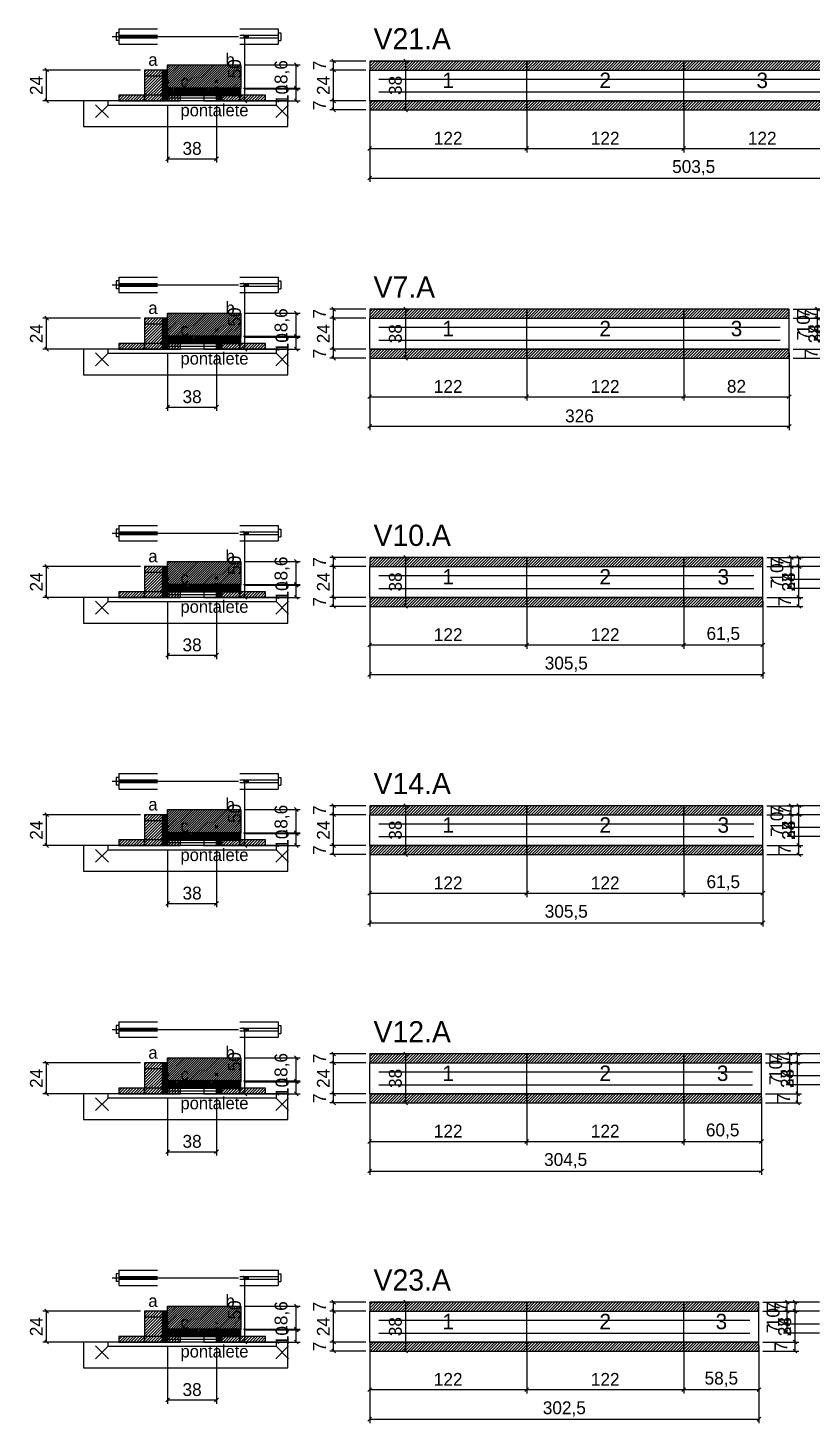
# Model space of a CAD drawing. Extents: x -13000 to 3070, y -7421 to 1552.
# Drawn here: x -69 to 541, y -4140 to -3055 of the extents above; entities that cross this region are included whole.
import ezdxf
from ezdxf.enums import TextEntityAlignment as Align

# ---------------------------------------------------------------- set-up
doc = ezdxf.new("R2010")
doc.units = 0
for name, color, linetype in [('5', 5, 'Continuous'), ('barrote', 126, 'Continuous'), ('CONCRETO', 251, 'Continuous'), ('COTA', 241, 'Continuous'), ('detalhes', 7, 'Continuous'), ('ESTRUTURACAO', 7, 'Continuous'), ('Hachura', 251, 'Continuous'), ('Madeira', 126, 'Continuous'), ('NOMENCLATURA', 7, 'Continuous'), ('Painéis', 200, 'Continuous'), ('presilha', 224, 'Continuous'), ('SARR_2.2x7', 40, 'Continuous'), ('SCO-___-LAJ', 224, 'Continuous'), ('TENSOR', 224, 'Continuous')]:
    doc.layers.add(name, color=color, linetype=linetype)
doc.dimstyles.new('PAINEL', dxfattribs={"dimtxt": 10, "dimasz": 3, "dimexe": 3, "dimexo": 3, "dimgap": 3, "dimtad": 1, "dimblk": 'OBLIQUE', "dimblk1": 'OBLIQUE', "dimcen": 2.5, "dimclrd": 4, "dimclre": 4, "dimclrt": 240, "dimazin": 3, "dimtfac": 1, "dimtmove": 0, "dimatfit": 3})

# ---------------------------------------------------------------- blocks, each defined once
blk = doc.blocks.new('PAR_ESQ')
for p, q in [((-1, -1), (1, 1)), ((-1, 1), (1, -1))]:
    blk.add_line(p, q)
blk = doc.blocks.new('PAR_FUNDO_ESQ')
for p, q in [((-1, -1), (1, 1)), ((-1, 1), (1, -1))]:
    blk.add_line(p, q)
blk = doc.blocks.new('PAR_FUNDO_DIR')
for p, q in [((-1, -1), (1, 1)), ((-1, 1), (1, -1))]:
    blk.add_line(p, q)
blk = doc.blocks.new('par_int_esq')
for p, q in [((-1, -1), (1, 1)), ((-1, 1), (1, -1))]:
    blk.add_line(p, q)
blk = doc.blocks.new('par_int_dir')
for p, q in [((-1, -1), (1, 1)), ((-1, 1), (1, -1))]:
    blk.add_line(p, q)
blk = doc.blocks.new('_OBLIQUE')
at = {"color": 0, "linetype": 'BYBLOCK'}
blk.add_line((-0.5, -0.5), (0.5, 0.5), dxfattribs=at)

msp = doc.modelspace()

# ---------------------------------------------------------------- hatches: boundary and pattern name
at = {"layer": 'COTA'}
h = msp.add_hatch(dxfattribs=at)
h.set_pattern_fill('ANSI31', scale=0.4)
h.paths.add_polyline_path([(40, -3104), (40, -3084), (97, -3084), (97, -3102.6), (78, -3102.6), (78, -3104)])
h = msp.add_hatch(dxfattribs=at)
h.set_pattern_fill('ANSI31', scale=0.5)
h.paths.add_polyline_path([(197, -3088), (319, -3088), (319, -3081), (197, -3081)])
h = msp.add_hatch(dxfattribs=at)
h.set_pattern_fill('ANSI31', scale=0.5)
h.paths.add_polyline_path([(319, -3088), (441, -3088), (441, -3081), (319, -3081)])
h = msp.add_hatch(dxfattribs=at)
h.set_pattern_fill('ANSI31', scale=0.5)
h.paths.add_polyline_path([(441, -3088), (563, -3088), (563, -3081), (441, -3081)])
h = msp.add_hatch(dxfattribs=at)
h.set_pattern_fill('ANSI31', scale=0.5)
h.paths.add_polyline_path([(197, -3119), (319, -3119), (319, -3112), (197, -3112)])
h = msp.add_hatch(dxfattribs=at)
h.set_pattern_fill('ANSI31', scale=0.5)
h.paths.add_polyline_path([(319, -3119), (441, -3119), (441, -3112), (319, -3112)])
h = msp.add_hatch(dxfattribs=at)
h.set_pattern_fill('ANSI31', scale=0.5)
h.paths.add_polyline_path([(441, -3119), (563, -3119), (563, -3112), (441, -3112)])
h = msp.add_hatch(dxfattribs=at)
h.set_pattern_fill('ANSI31', scale=0.5)
h.paths.add_polyline_path([(197, -3281), (319, -3281), (319, -3274), (197, -3274)])
h = msp.add_hatch(dxfattribs=at)
h.set_pattern_fill('ANSI31', scale=0.5)
h.paths.add_polyline_path([(319, -3281), (441, -3281), (441, -3274), (319, -3274)])
h = msp.add_hatch(dxfattribs=at)
h.set_pattern_fill('ANSI31', scale=0.5)
h.paths.add_polyline_path([(441, -3281), (523, -3281), (523, -3274), (441, -3274)])
h = msp.add_hatch(dxfattribs=at)
h.set_pattern_fill('ANSI31', scale=0.4)
h.paths.add_polyline_path([(40, -3297), (40, -3277), (97, -3277), (97, -3295.6), (78, -3295.6), (78, -3297)])
h = msp.add_hatch(dxfattribs=at)
h.set_pattern_fill('ANSI31', scale=0.5)
h.paths.add_polyline_path([(197, -3312), (319, -3312), (319, -3305), (197, -3305)])
h = msp.add_hatch(dxfattribs=at)
h.set_pattern_fill('ANSI31', scale=0.5)
h.paths.add_polyline_path([(319, -3312), (441, -3312), (441, -3305), (319, -3305)])
h = msp.add_hatch(dxfattribs=at)
h.set_pattern_fill('ANSI31', scale=0.5)
h.paths.add_polyline_path([(441, -3312), (523, -3312), (523, -3305), (441, -3305)])
h = msp.add_hatch(dxfattribs=at)
h.set_pattern_fill('ANSI31', scale=0.4)
h.paths.add_polyline_path([(40, -3490), (40, -3470), (97, -3470), (97, -3488.6), (78, -3488.6), (78, -3490)])
h = msp.add_hatch(dxfattribs=at)
h.set_pattern_fill('ANSI31', scale=0.5)
h.paths.add_polyline_path([(197, -3474), (319, -3474), (319, -3467), (197, -3467)])
h = msp.add_hatch(dxfattribs=at)
h.set_pattern_fill('ANSI31', scale=0.5)
h.paths.add_polyline_path([(319, -3474), (441, -3474), (441, -3467), (319, -3467)])
h = msp.add_hatch(dxfattribs=at)
h.set_pattern_fill('ANSI31', scale=0.5)
h.paths.add_polyline_path([(441, -3474), (502.5, -3474), (502.5, -3467), (441, -3467)])
h = msp.add_hatch(dxfattribs=at)
h.set_pattern_fill('ANSI31', scale=0.5)
h.paths.add_polyline_path([(197, -3505), (319, -3505), (319, -3498), (197, -3498)])
h = msp.add_hatch(dxfattribs=at)
h.set_pattern_fill('ANSI31', scale=0.5)
h.paths.add_polyline_path([(319, -3505), (441, -3505), (441, -3498), (319, -3498)])
h = msp.add_hatch(dxfattribs=at)
h.set_pattern_fill('ANSI31', scale=0.5)
h.paths.add_polyline_path([(441, -3505), (502.5, -3505), (502.5, -3498), (441, -3498)])
h = msp.add_hatch(dxfattribs=at)
h.set_pattern_fill('ANSI31', scale=0.4)
h.paths.add_polyline_path([(40, -3683), (40, -3663), (97, -3663), (97, -3681.6), (78, -3681.6), (78, -3683)])
h = msp.add_hatch(dxfattribs=at)
h.set_pattern_fill('ANSI31', scale=0.5)
h.paths.add_polyline_path([(197, -3667), (319, -3667), (319, -3660), (197, -3660)])
h = msp.add_hatch(dxfattribs=at)
h.set_pattern_fill('ANSI31', scale=0.5)
h.paths.add_polyline_path([(319, -3667), (441, -3667), (441, -3660), (319, -3660)])
h = msp.add_hatch(dxfattribs=at)
h.set_pattern_fill('ANSI31', scale=0.5)
h.paths.add_polyline_path([(441, -3667), (502.5, -3667), (502.5, -3660), (441, -3660)])
h = msp.add_hatch(dxfattribs=at)
h.set_pattern_fill('ANSI31', scale=0.5)
h.paths.add_polyline_path([(197, -3698), (319, -3698), (319, -3691), (197, -3691)])
h = msp.add_hatch(dxfattribs=at)
h.set_pattern_fill('ANSI31', scale=0.5)
h.paths.add_polyline_path([(319, -3698), (441, -3698), (441, -3691), (319, -3691)])
h = msp.add_hatch(dxfattribs=at)
h.set_pattern_fill('ANSI31', scale=0.5)
h.paths.add_polyline_path([(441, -3698), (502.5, -3698), (502.5, -3691), (441, -3691)])
h = msp.add_hatch(dxfattribs=at)
h.set_pattern_fill('ANSI31', scale=0.4)
h.paths.add_polyline_path([(40, -3876), (40, -3856), (97, -3856), (97, -3874.6), (78, -3874.6), (78, -3876)])
h = msp.add_hatch(dxfattribs=at)
h.set_pattern_fill('ANSI31', scale=0.5)
h.paths.add_polyline_path([(197, -3860), (319, -3860), (319, -3853), (197, -3853)])
h = msp.add_hatch(dxfattribs=at)
h.set_pattern_fill('ANSI31', scale=0.5)
h.paths.add_polyline_path([(319, -3860), (441, -3860), (441, -3853), (319, -3853)])
h = msp.add_hatch(dxfattribs=at)
h.set_pattern_fill('ANSI31', scale=0.5)
h.paths.add_polyline_path([(441, -3860), (501.5, -3860), (501.5, -3853), (441, -3853)])
h = msp.add_hatch(dxfattribs=at)
h.set_pattern_fill('ANSI31', scale=0.5)
h.paths.add_polyline_path([(197, -3891), (319, -3891), (319, -3884), (197, -3884)])
h = msp.add_hatch(dxfattribs=at)
h.set_pattern_fill('ANSI31', scale=0.5)
h.paths.add_polyline_path([(319, -3891), (441, -3891), (441, -3884), (319, -3884)])
h = msp.add_hatch(dxfattribs=at)
h.set_pattern_fill('ANSI31', scale=0.5)
h.paths.add_polyline_path([(441, -3891), (501.5, -3891), (501.5, -3884), (441, -3884)])
h = msp.add_hatch(dxfattribs=at)
h.set_pattern_fill('ANSI31', scale=0.5)
h.paths.add_polyline_path([(197, -4053), (319, -4053), (319, -4046), (197, -4046)])
h = msp.add_hatch(dxfattribs=at)
h.set_pattern_fill('ANSI31', scale=0.5)
h.paths.add_polyline_path([(319, -4053), (441, -4053), (441, -4046), (319, -4046)])
h = msp.add_hatch(dxfattribs=at)
h.set_pattern_fill('ANSI31', scale=0.5)
h.paths.add_polyline_path([(441, -4053), (499.5, -4053), (499.5, -4046), (441, -4046)])
h = msp.add_hatch(dxfattribs=at)
h.set_pattern_fill('ANSI31', scale=0.4)
h.paths.add_polyline_path([(40, -4069), (40, -4049), (97, -4049), (97, -4067.6), (78, -4067.6), (78, -4069)])
h = msp.add_hatch(dxfattribs=at)
h.set_pattern_fill('ANSI31', scale=0.5)
h.paths.add_polyline_path([(197, -4084), (319, -4084), (319, -4077), (197, -4077)])
h = msp.add_hatch(dxfattribs=at)
h.set_pattern_fill('ANSI31', scale=0.5)
h.paths.add_polyline_path([(319, -4084), (441, -4084), (441, -4077), (319, -4077)])
h = msp.add_hatch(dxfattribs=at)
h.set_pattern_fill('ANSI31', scale=0.5)
h.paths.add_polyline_path([(441, -4084), (499.5, -4084), (499.5, -4077), (441, -4077)])
at = {"layer": 'Hachura'}
h = msp.add_hatch(dxfattribs=at)
h.set_pattern_fill('ANSI31', scale=0.5)
h.paths.add_polyline_path([(22, -3112), (36, -3112), (36, -3088), (22, -3088)])
h = msp.add_hatch(dxfattribs=at)
h.set_pattern_fill('ANSI31', scale=0.5)
h.paths.add_polyline_path([(22, -3092.4), (36, -3092.4), (36, -3088), (22, -3088)])
h = msp.add_hatch(dxfattribs=at)
h.set_pattern_fill('SOLID')
h.paths.add_polyline_path([(36, -3112), (40, -3112), (40, -3088), (36, -3088)])
h = msp.add_hatch(dxfattribs=at)
h.set_pattern_fill('SOLID')
h.paths.add_polyline_path([(78, -3112), (82, -3112), (82, -3102), (78, -3102)])
h = msp.add_hatch(dxfattribs=at)
h.set_pattern_fill('SOLID')
h.paths.add_polyline_path([(78, -3102), (97, -3102), (97, -3108), (78, -3108)])
h = msp.add_hatch(dxfattribs=at)
h.set_pattern_fill('ANSI31', scale=0.5)
h.paths.add_polyline_path([(82, -3112), (96, -3112), (96, -3102), (82, -3102)])
h = msp.add_hatch(dxfattribs=at)
h.set_pattern_fill('ANSI31', scale=0.5)
h.paths.add_polyline_path([(82, -3106.4), (96, -3106.4), (96, -3102), (82, -3102)])
h = msp.add_hatch(dxfattribs=at)
h.set_pattern_fill('ANSI31', scale=0.5)
h.paths.add_polyline_path([(2, -3112), (22, -3112), (22, -3107.6), (2, -3107.6)])
h = msp.add_hatch(dxfattribs=at)
h.set_pattern_fill('SOLID')
h.paths.add_polyline_path([(40, -3107.6), (78, -3107.6), (78, -3104), (40, -3104)])
h = msp.add_hatch(dxfattribs=at)
h.set_pattern_fill('ANSI31', scale=0.5)
h.paths.add_polyline_path([(40, -3112), (50, -3112), (50, -3107.6), (40, -3107.6)])
h = msp.add_hatch(dxfattribs=at)
h.set_pattern_fill('ANSI31', scale=0.5)
h.paths.add_polyline_path([(96, -3112), (116, -3112), (116, -3107.6), (96, -3107.6)])
h = msp.add_hatch(dxfattribs=at)
h.set_pattern_fill('ANSI31', scale=0.5)
h.paths.add_polyline_path([(22, -3305), (36, -3305), (36, -3281), (22, -3281)])
h = msp.add_hatch(dxfattribs=at)
h.set_pattern_fill('ANSI31', scale=0.5)
h.paths.add_polyline_path([(22, -3285.4), (36, -3285.4), (36, -3281), (22, -3281)])
h = msp.add_hatch(dxfattribs=at)
h.set_pattern_fill('SOLID')
h.paths.add_polyline_path([(36, -3305), (40, -3305), (40, -3281), (36, -3281)])
h = msp.add_hatch(dxfattribs=at)
h.set_pattern_fill('SOLID')
h.paths.add_polyline_path([(40, -3300.6), (78, -3300.6), (78, -3297), (40, -3297)])
h = msp.add_hatch(dxfattribs=at)
h.set_pattern_fill('SOLID')
h.paths.add_polyline_path([(78, -3305), (82, -3305), (82, -3295), (78, -3295)])
h = msp.add_hatch(dxfattribs=at)
h.set_pattern_fill('SOLID')
h.paths.add_polyline_path([(78, -3295), (97, -3295), (97, -3301), (78, -3301)])
h = msp.add_hatch(dxfattribs=at)
h.set_pattern_fill('ANSI31', scale=0.5)
h.paths.add_polyline_path([(82, -3305), (96, -3305), (96, -3295), (82, -3295)])
h = msp.add_hatch(dxfattribs=at)
h.set_pattern_fill('ANSI31', scale=0.5)
h.paths.add_polyline_path([(82, -3299.4), (96, -3299.4), (96, -3295), (82, -3295)])
h = msp.add_hatch(dxfattribs=at)
h.set_pattern_fill('ANSI31', scale=0.5)
h.paths.add_polyline_path([(2, -3305), (22, -3305), (22, -3300.6), (2, -3300.6)])
h = msp.add_hatch(dxfattribs=at)
h.set_pattern_fill('ANSI31', scale=0.5)
h.paths.add_polyline_path([(40, -3305), (50, -3305), (50, -3300.6), (40, -3300.6)])
h = msp.add_hatch(dxfattribs=at)
h.set_pattern_fill('ANSI31', scale=0.5)
h.paths.add_polyline_path([(96, -3305), (116, -3305), (116, -3300.6), (96, -3300.6)])
h = msp.add_hatch(dxfattribs=at)
h.set_pattern_fill('ANSI31', scale=0.5)
h.paths.add_polyline_path([(22, -3498), (36, -3498), (36, -3474), (22, -3474)])
h = msp.add_hatch(dxfattribs=at)
h.set_pattern_fill('ANSI31', scale=0.5)
h.paths.add_polyline_path([(22, -3478.4), (36, -3478.4), (36, -3474), (22, -3474)])
h = msp.add_hatch(dxfattribs=at)
h.set_pattern_fill('SOLID')
h.paths.add_polyline_path([(36, -3498), (40, -3498), (40, -3474), (36, -3474)])
h = msp.add_hatch(dxfattribs=at)
h.set_pattern_fill('SOLID')
h.paths.add_polyline_path([(40, -3493.6), (78, -3493.6), (78, -3490), (40, -3490)])
h = msp.add_hatch(dxfattribs=at)
h.set_pattern_fill('SOLID')
h.paths.add_polyline_path([(78, -3498), (82, -3498), (82, -3488), (78, -3488)])
h = msp.add_hatch(dxfattribs=at)
h.set_pattern_fill('SOLID')
h.paths.add_polyline_path([(78, -3488), (97, -3488), (97, -3494), (78, -3494)])
h = msp.add_hatch(dxfattribs=at)
h.set_pattern_fill('ANSI31', scale=0.5)
h.paths.add_polyline_path([(82, -3498), (96, -3498), (96, -3488), (82, -3488)])
h = msp.add_hatch(dxfattribs=at)
h.set_pattern_fill('ANSI31', scale=0.5)
h.paths.add_polyline_path([(82, -3492.4), (96, -3492.4), (96, -3488), (82, -3488)])
h = msp.add_hatch(dxfattribs=at)
h.set_pattern_fill('ANSI31', scale=0.5)
h.paths.add_polyline_path([(2, -3498), (22, -3498), (22, -3493.6), (2, -3493.6)])
h = msp.add_hatch(dxfattribs=at)
h.set_pattern_fill('ANSI31', scale=0.5)
h.paths.add_polyline_path([(40, -3498), (50, -3498), (50, -3493.6), (40, -3493.6)])
h = msp.add_hatch(dxfattribs=at)
h.set_pattern_fill('ANSI31', scale=0.5)
h.paths.add_polyline_path([(96, -3498), (116, -3498), (116, -3493.6), (96, -3493.6)])
h = msp.add_hatch(dxfattribs=at)
h.set_pattern_fill('ANSI31', scale=0.5)
h.paths.add_polyline_path([(22, -3691), (36, -3691), (36, -3667), (22, -3667)])
h = msp.add_hatch(dxfattribs=at)
h.set_pattern_fill('ANSI31', scale=0.5)
h.paths.add_polyline_path([(22, -3671.4), (36, -3671.4), (36, -3667), (22, -3667)])
h = msp.add_hatch(dxfattribs=at)
h.set_pattern_fill('SOLID')
h.paths.add_polyline_path([(36, -3691), (40, -3691), (40, -3667), (36, -3667)])
h = msp.add_hatch(dxfattribs=at)
h.set_pattern_fill('ANSI31', scale=0.5)
h.paths.add_polyline_path([(2, -3691), (22, -3691), (22, -3686.6), (2, -3686.6)])
h = msp.add_hatch(dxfattribs=at)
h.set_pattern_fill('SOLID')
h.paths.add_polyline_path([(40, -3686.6), (78, -3686.6), (78, -3683), (40, -3683)])
h = msp.add_hatch(dxfattribs=at)
h.set_pattern_fill('ANSI31', scale=0.5)
h.paths.add_polyline_path([(40, -3691), (50, -3691), (50, -3686.6), (40, -3686.6)])
h = msp.add_hatch(dxfattribs=at)
h.set_pattern_fill('SOLID')
h.paths.add_polyline_path([(78, -3691), (82, -3691), (82, -3681), (78, -3681)])
h = msp.add_hatch(dxfattribs=at)
h.set_pattern_fill('SOLID')
h.paths.add_polyline_path([(78, -3681), (97, -3681), (97, -3687), (78, -3687)])
h = msp.add_hatch(dxfattribs=at)
h.set_pattern_fill('ANSI31', scale=0.5)
h.paths.add_polyline_path([(82, -3691), (96, -3691), (96, -3681), (82, -3681)])
h = msp.add_hatch(dxfattribs=at)
h.set_pattern_fill('ANSI31', scale=0.5)
h.paths.add_polyline_path([(82, -3685.4), (96, -3685.4), (96, -3681), (82, -3681)])
h = msp.add_hatch(dxfattribs=at)
h.set_pattern_fill('ANSI31', scale=0.5)
h.paths.add_polyline_path([(96, -3691), (116, -3691), (116, -3686.6), (96, -3686.6)])
h = msp.add_hatch(dxfattribs=at)
h.set_pattern_fill('ANSI31', scale=0.5)
h.paths.add_polyline_path([(22, -3884), (36, -3884), (36, -3860), (22, -3860)])
h = msp.add_hatch(dxfattribs=at)
h.set_pattern_fill('ANSI31', scale=0.5)
h.paths.add_polyline_path([(22, -3864.4), (36, -3864.4), (36, -3860), (22, -3860)])
h = msp.add_hatch(dxfattribs=at)
h.set_pattern_fill('SOLID')
h.paths.add_polyline_path([(36, -3884), (40, -3884), (40, -3860), (36, -3860)])
h = msp.add_hatch(dxfattribs=at)
h.set_pattern_fill('ANSI31', scale=0.5)
h.paths.add_polyline_path([(2, -3884), (22, -3884), (22, -3879.6), (2, -3879.6)])
h = msp.add_hatch(dxfattribs=at)
h.set_pattern_fill('SOLID')
h.paths.add_polyline_path([(40, -3879.6), (78, -3879.6), (78, -3876), (40, -3876)])
h = msp.add_hatch(dxfattribs=at)
h.set_pattern_fill('ANSI31', scale=0.5)
h.paths.add_polyline_path([(40, -3884), (50, -3884), (50, -3879.6), (40, -3879.6)])
h = msp.add_hatch(dxfattribs=at)
h.set_pattern_fill('SOLID')
h.paths.add_polyline_path([(78, -3884), (82, -3884), (82, -3874), (78, -3874)])
h = msp.add_hatch(dxfattribs=at)
h.set_pattern_fill('SOLID')
h.paths.add_polyline_path([(78, -3874), (97, -3874), (97, -3880), (78, -3880)])
h = msp.add_hatch(dxfattribs=at)
h.set_pattern_fill('ANSI31', scale=0.5)
h.paths.add_polyline_path([(82, -3884), (96, -3884), (96, -3874), (82, -3874)])
h = msp.add_hatch(dxfattribs=at)
h.set_pattern_fill('ANSI31', scale=0.5)
h.paths.add_polyline_path([(82, -3878.4), (96, -3878.4), (96, -3874), (82, -3874)])
h = msp.add_hatch(dxfattribs=at)
h.set_pattern_fill('ANSI31', scale=0.5)
h.paths.add_polyline_path([(96, -3884), (116, -3884), (116, -3879.6), (96, -3879.6)])
h = msp.add_hatch(dxfattribs=at)
h.set_pattern_fill('ANSI31', scale=0.5)
h.paths.add_polyline_path([(22, -4077), (36, -4077), (36, -4053), (22, -4053)])
h = msp.add_hatch(dxfattribs=at)
h.set_pattern_fill('ANSI31', scale=0.5)
h.paths.add_polyline_path([(22, -4057.4), (36, -4057.4), (36, -4053), (22, -4053)])
h = msp.add_hatch(dxfattribs=at)
h.set_pattern_fill('SOLID')
h.paths.add_polyline_path([(36, -4077), (40, -4077), (40, -4053), (36, -4053)])
h = msp.add_hatch(dxfattribs=at)
h.set_pattern_fill('SOLID')
h.paths.add_polyline_path([(78, -4077), (82, -4077), (82, -4067), (78, -4067)])
h = msp.add_hatch(dxfattribs=at)
h.set_pattern_fill('SOLID')
h.paths.add_polyline_path([(78, -4067), (97, -4067), (97, -4073), (78, -4073)])
h = msp.add_hatch(dxfattribs=at)
h.set_pattern_fill('ANSI31', scale=0.5)
h.paths.add_polyline_path([(82, -4077), (96, -4077), (96, -4067), (82, -4067)])
h = msp.add_hatch(dxfattribs=at)
h.set_pattern_fill('ANSI31', scale=0.5)
h.paths.add_polyline_path([(82, -4071.4), (96, -4071.4), (96, -4067), (82, -4067)])
h = msp.add_hatch(dxfattribs=at)
h.set_pattern_fill('ANSI31', scale=0.5)
h.paths.add_polyline_path([(2, -4077), (22, -4077), (22, -4072.6), (2, -4072.6)])
h = msp.add_hatch(dxfattribs=at)
h.set_pattern_fill('SOLID')
h.paths.add_polyline_path([(40, -4072.6), (78, -4072.6), (78, -4069), (40, -4069)])
h = msp.add_hatch(dxfattribs=at)
h.set_pattern_fill('ANSI31', scale=0.5)
h.paths.add_polyline_path([(40, -4077), (50, -4077), (50, -4072.6), (40, -4072.6)])
h = msp.add_hatch(dxfattribs=at)
h.set_pattern_fill('ANSI31', scale=0.5)
h.paths.add_polyline_path([(96, -4077), (116, -4077), (116, -4072.6), (96, -4072.6)])
at = {"layer": 'HACHURACONCRETO'}
h = msp.add_hatch(dxfattribs=at)
h.set_pattern_fill('ANSI31', scale=0.3)
h.paths.add_polyline_path([(40, -3107.6), (78, -3107.6), (78, -3102), (40, -3102)])
h = msp.add_hatch(dxfattribs=at)
h.set_pattern_fill('ANSI31', scale=0.3)
h.paths.add_polyline_path([(40, -3300.6), (78, -3300.6), (78, -3295), (40, -3295)])
h = msp.add_hatch(dxfattribs=at)
h.set_pattern_fill('ANSI31', scale=0.3)
h.paths.add_polyline_path([(40, -3493.6), (78, -3493.6), (78, -3488), (40, -3488)])
h = msp.add_hatch(dxfattribs=at)
h.set_pattern_fill('ANSI31', scale=0.3)
h.paths.add_polyline_path([(40, -3686.6), (78, -3686.6), (78, -3681), (40, -3681)])
h = msp.add_hatch(dxfattribs=at)
h.set_pattern_fill('ANSI31', scale=0.3)
h.paths.add_polyline_path([(40, -3879.6), (78, -3879.6), (78, -3874), (40, -3874)])
h = msp.add_hatch(dxfattribs=at)
h.set_pattern_fill('ANSI31', scale=0.3)
h.paths.add_polyline_path([(40, -4072.6), (78, -4072.6), (78, -4067), (40, -4067)])

# ---------------------------------------------------------------- linework, layer by layer
for p, q in [((2, -3056), (32, -3056)), ((2, -3056), (2, -3068)), ((96, -3056), (126, -3056)), ((126, -3056), (126, -3068)), ((0, -3059), (0, -3065)), ((2, -3059), (0, -3059)), ((2, -3065), (0, -3065)), ((2, -3061), (32, -3061)), ((2, -3063), (32, -3063)), ((2, -3068), (32, -3068)), ((96, -3061), (126, -3061)), ((96, -3063), (126, -3063)), ((96, -3068), (126, -3068)), ((126, -3059), (128, -3059)), ((126, -3065), (128, -3065)), ((128, -3059), (128, -3065)), ((0, -3252), (0, -3258)), ((2, -3252), (0, -3252)), ((2, -3249), (32, -3249)), ((2, -3249), (2, -3261)), ((2, -3254), (32, -3254)), ((96, -3249), (126, -3249)), ((96, -3254), (126, -3254)), ((126, -3249), (126, -3261)), ((126, -3252), (128, -3252)), ((128, -3252), (128, -3258)), ((2, -3258), (0, -3258)), ((2, -3256), (32, -3256)), ((2, -3261), (32, -3261)), ((96, -3256), (126, -3256)), ((96, -3261), (126, -3261)), ((126, -3258), (128, -3258)), ((0, -3445), (0, -3451)), ((2, -3445), (0, -3445)), ((2, -3442), (32, -3442)), ((2, -3442), (2, -3454)), ((2, -3447), (32, -3447)), ((2, -3449), (32, -3449)), ((96, -3442), (126, -3442)), ((96, -3447), (126, -3447)), ((96, -3449), (126, -3449)), ((126, -3442), (126, -3454)), ((126, -3445), (128, -3445)), ((128, -3445), (128, -3451)), ((2, -3451), (0, -3451)), ((2, -3454), (32, -3454)), ((96, -3454), (126, -3454)), ((126, -3451), (128, -3451)), ((0, -3638), (0, -3644)), ((2, -3638), (0, -3638)), ((2, -3644), (0, -3644)), ((2, -3635), (32, -3635)), ((2, -3635), (2, -3647)), ((2, -3640), (32, -3640)), ((2, -3642), (32, -3642)), ((96, -3635), (126, -3635)), ((96, -3640), (126, -3640)), ((96, -3642), (126, -3642)), ((126, -3635), (126, -3647)), ((126, -3638), (128, -3638)), ((126, -3644), (128, -3644)), ((128, -3638), (128, -3644)), ((2, -3647), (32, -3647)), ((96, -3647), (126, -3647)), ((2, -3828), (32, -3828)), ((2, -3828), (2, -3840)), ((96, -3828), (126, -3828)), ((126, -3828), (126, -3840)), ((0, -3831), (0, -3837)), ((2, -3831), (0, -3831)), ((2, -3837), (0, -3837)), ((2, -3833), (32, -3833)), ((2, -3835), (32, -3835)), ((2, -3840), (32, -3840)), ((96, -3833), (126, -3833)), ((96, -3835), (126, -3835)), ((96, -3840), (126, -3840)), ((126, -3831), (128, -3831)), ((126, -3837), (128, -3837)), ((128, -3831), (128, -3837)), ((0, -4024), (0, -4030)), ((2, -4024), (0, -4024)), ((2, -4021), (32, -4021)), ((2, -4021), (2, -4033)), ((96, -4021), (126, -4021)), ((126, -4021), (126, -4033)), ((126, -4024), (128, -4024)), ((128, -4024), (128, -4030)), ((2, -4030), (0, -4030)), ((2, -4026), (32, -4026)), ((2, -4028), (32, -4028)), ((2, -4033), (32, -4033)), ((96, -4026), (126, -4026)), ((96, -4028), (126, -4028)), ((96, -4033), (126, -4033)), ((126, -4030), (128, -4030))]:
    msp.add_line(p, q)
at = {"layer": 'BARRA_ANCORAGEM'}
for p, q in [((40, -3104.3), (78, -3104.3)), ((40, -3106.3), (40, -3104.3)), ((40, -3106.3), (78, -3106.3)), ((40, -3107.7), (78, -3107.7)), ((40, -3109.7), (40, -3107.7)), ((40, -3109.7), (78, -3109.7)), ((78, -3106.3), (78, -3104.3)), ((78, -3109.7), (78, -3107.7)), ((40, -3297.3), (78, -3297.3)), ((40, -3299.3), (40, -3297.3)), ((78, -3299.3), (78, -3297.3)), ((40, -3299.3), (78, -3299.3)), ((40, -3300.7), (78, -3300.7)), ((40, -3302.7), (40, -3300.7)), ((40, -3302.7), (78, -3302.7)), ((78, -3302.7), (78, -3300.7)), ((40, -3490.3), (78, -3490.3)), ((40, -3492.3), (40, -3490.3)), ((40, -3492.3), (78, -3492.3)), ((78, -3492.3), (78, -3490.3)), ((40, -3493.7), (78, -3493.7)), ((40, -3495.7), (40, -3493.7)), ((40, -3495.7), (78, -3495.7)), ((78, -3495.7), (78, -3493.7)), ((40, -3683.3), (78, -3683.3)), ((40, -3685.3), (40, -3683.3)), ((40, -3685.3), (78, -3685.3)), ((40, -3686.7), (78, -3686.7)), ((40, -3688.7), (40, -3686.7)), ((78, -3685.3), (78, -3683.3)), ((78, -3688.7), (78, -3686.7)), ((40, -3688.7), (78, -3688.7)), ((40, -3876.3), (78, -3876.3)), ((40, -3878.3), (40, -3876.3)), ((40, -3878.3), (78, -3878.3)), ((40, -3879.7), (78, -3879.7)), ((40, -3881.7), (40, -3879.7)), ((40, -3881.7), (78, -3881.7)), ((78, -3878.3), (78, -3876.3)), ((78, -3881.7), (78, -3879.7)), ((40, -4069.3), (78, -4069.3)), ((40, -4071.3), (40, -4069.3)), ((40, -4071.3), (78, -4071.3)), ((40, -4072.7), (78, -4072.7)), ((40, -4074.7), (40, -4072.7)), ((40, -4074.7), (78, -4074.7)), ((78, -4071.3), (78, -4069.3)), ((78, -4074.7), (78, -4072.7))]:
    msp.add_line(p, q, dxfattribs=at)
at = {"layer": 'barrote'}
for points in [[(-25.5, -3132), (133.5, -3132), (133.5, -3112), (-25.5, -3112)], [(-25.5, -3325), (133.5, -3325), (133.5, -3305), (-25.5, -3305)], [(-25.5, -3518), (133.5, -3518), (133.5, -3498), (-25.5, -3498)], [(-25.5, -3711), (133.5, -3711), (133.5, -3691), (-25.5, -3691)], [(-25.5, -3904), (133.5, -3904), (133.5, -3884), (-25.5, -3884)], [(-25.5, -4097), (133.5, -4097), (133.5, -4077), (-25.5, -4077)]]:
    msp.add_lwpolyline(points, close=True, dxfattribs=at)
at = {"layer": 'CONCRETO'}
for points in [[(40, -3104), (40, -3084), (97, -3084), (97, -3102.6), (78, -3102.6), (78, -3104)], [(40, -3297), (40, -3277), (97, -3277), (97, -3295.6), (78, -3295.6), (78, -3297)], [(40, -3490), (40, -3470), (97, -3470), (97, -3488.6), (78, -3488.6), (78, -3490)], [(40, -3683), (40, -3663), (97, -3663), (97, -3681.6), (78, -3681.6), (78, -3683)], [(40, -3876), (40, -3856), (97, -3856), (97, -3874.6), (78, -3874.6), (78, -3876)], [(40, -4069), (40, -4049), (97, -4049), (97, -4067.6), (78, -4067.6), (78, -4069)]]:
    msp.add_lwpolyline(points, close=True, dxfattribs=at)
at = {"layer": 'HACHURACONCRETO'}
for points in [[(40, -3107.6), (78, -3107.6), (78, -3102), (40, -3102)], [(40, -3300.6), (78, -3300.6), (78, -3295), (40, -3295)], [(40, -3493.6), (78, -3493.6), (78, -3488), (40, -3488)], [(40, -3686.6), (78, -3686.6), (78, -3681), (40, -3681)], [(40, -3879.6), (78, -3879.6), (78, -3874), (40, -3874)], [(40, -4072.6), (78, -4072.6), (78, -4067), (40, -4067)]]:
    msp.add_lwpolyline(points, close=True, dxfattribs=at)
at = {"layer": 'Madeira'}
for points in [[(22, -3112), (36, -3112), (36, -3088), (22, -3088)], [(22, -3092.4), (36, -3092.4), (36, -3088), (22, -3088)], [(82, -3112), (96, -3112), (96, -3102), (82, -3102)], [(82, -3106.4), (96, -3106.4), (96, -3102), (82, -3102)], [(2, -3112), (22, -3112), (22, -3107.6), (2, -3107.6)], [(22, -3112), (36, -3112), (36, -3107.6), (22, -3107.6)], [(40, -3112), (50, -3112), (50, -3107.6), (40, -3107.6)], [(68, -3112), (78, -3112), (78, -3107.6), (68, -3107.6)], [(96, -3112), (116, -3112), (116, -3107.6), (96, -3107.6)], [(22, -3305), (36, -3305), (36, -3281), (22, -3281)], [(22, -3285.4), (36, -3285.4), (36, -3281), (22, -3281)], [(82, -3305), (96, -3305), (96, -3295), (82, -3295)], [(82, -3299.4), (96, -3299.4), (96, -3295), (82, -3295)], [(2, -3305), (22, -3305), (22, -3300.6), (2, -3300.6)], [(22, -3305), (36, -3305), (36, -3300.6), (22, -3300.6)], [(40, -3305), (50, -3305), (50, -3300.6), (40, -3300.6)], [(68, -3305), (78, -3305), (78, -3300.6), (68, -3300.6)], [(96, -3305), (116, -3305), (116, -3300.6), (96, -3300.6)], [(22, -3498), (36, -3498), (36, -3474), (22, -3474)], [(22, -3478.4), (36, -3478.4), (36, -3474), (22, -3474)], [(82, -3498), (96, -3498), (96, -3488), (82, -3488)], [(82, -3492.4), (96, -3492.4), (96, -3488), (82, -3488)], [(2, -3498), (22, -3498), (22, -3493.6), (2, -3493.6)], [(22, -3498), (36, -3498), (36, -3493.6), (22, -3493.6)], [(40, -3498), (50, -3498), (50, -3493.6), (40, -3493.6)], [(68, -3498), (78, -3498), (78, -3493.6), (68, -3493.6)], [(96, -3498), (116, -3498), (116, -3493.6), (96, -3493.6)], [(22, -3691), (36, -3691), (36, -3667), (22, -3667)], [(22, -3671.4), (36, -3671.4), (36, -3667), (22, -3667)], [(2, -3691), (22, -3691), (22, -3686.6), (2, -3686.6)], [(22, -3691), (36, -3691), (36, -3686.6), (22, -3686.6)], [(40, -3691), (50, -3691), (50, -3686.6), (40, -3686.6)], [(68, -3691), (78, -3691), (78, -3686.6), (68, -3686.6)], [(82, -3691), (96, -3691), (96, -3681), (82, -3681)], [(82, -3685.4), (96, -3685.4), (96, -3681), (82, -3681)], [(96, -3691), (116, -3691), (116, -3686.6), (96, -3686.6)], [(22, -3884), (36, -3884), (36, -3860), (22, -3860)], [(22, -3864.4), (36, -3864.4), (36, -3860), (22, -3860)], [(2, -3884), (22, -3884), (22, -3879.6), (2, -3879.6)], [(22, -3884), (36, -3884), (36, -3879.6), (22, -3879.6)], [(40, -3884), (50, -3884), (50, -3879.6), (40, -3879.6)], [(68, -3884), (78, -3884), (78, -3879.6), (68, -3879.6)], [(82, -3884), (96, -3884), (96, -3874), (82, -3874)], [(82, -3878.4), (96, -3878.4), (96, -3874), (82, -3874)], [(96, -3884), (116, -3884), (116, -3879.6), (96, -3879.6)], [(22, -4077), (36, -4077), (36, -4053), (22, -4053)], [(22, -4057.4), (36, -4057.4), (36, -4053), (22, -4053)], [(82, -4077), (96, -4077), (96, -4067), (82, -4067)], [(82, -4071.4), (96, -4071.4), (96, -4067), (82, -4067)], [(2, -4077), (22, -4077), (22, -4072.6), (2, -4072.6)], [(22, -4077), (36, -4077), (36, -4072.6), (22, -4072.6)], [(40, -4077), (50, -4077), (50, -4072.6), (40, -4072.6)], [(68, -4077), (78, -4077), (78, -4072.6), (68, -4072.6)], [(96, -4077), (116, -4077), (116, -4072.6), (96, -4072.6)]]:
    msp.add_lwpolyline(points, close=True, dxfattribs=at)
at = {"layer": 'Painéis'}
for p, q in [((197, -3088), (319, -3088)), ((197, -3112), (197, -3088)), ((319, -3112), (319, -3088)), ((319, -3112), (319, -3088)), ((319, -3088), (441, -3088)), ((319, -3112), (319, -3088)), ((441, -3112), (441, -3088)), ((441, -3112), (441, -3088)), ((441, -3088), (563, -3088)), ((441, -3112), (441, -3088)), ((197, -3112), (319, -3112)), ((319, -3112), (441, -3112)), ((441, -3112), (563, -3112)), ((197, -3281), (319, -3281)), ((197, -3305), (197, -3281)), ((319, -3305), (319, -3281)), ((319, -3305), (319, -3281)), ((319, -3281), (441, -3281)), ((319, -3305), (319, -3281)), ((441, -3305), (441, -3281)), ((441, -3305), (441, -3281)), ((441, -3281), (523, -3281)), ((441, -3305), (441, -3281)), ((523, -3305), (523, -3281)), ((197, -3305), (319, -3305)), ((319, -3305), (441, -3305)), ((441, -3305), (523, -3305)), ((197, -3474), (319, -3474)), ((197, -3498), (197, -3474)), ((319, -3498), (319, -3474)), ((319, -3498), (319, -3474)), ((319, -3474), (441, -3474)), ((319, -3498), (319, -3474)), ((441, -3498), (441, -3474)), ((441, -3498), (441, -3474)), ((441, -3474), (502.5, -3474)), ((441, -3498), (441, -3474)), ((502.5, -3498), (502.5, -3474)), ((197, -3498), (319, -3498)), ((319, -3498), (441, -3498)), ((441, -3498), (502.5, -3498)), ((197, -3667), (319, -3667)), ((197, -3691), (197, -3667)), ((319, -3691), (319, -3667)), ((319, -3691), (319, -3667)), ((319, -3667), (441, -3667)), ((319, -3691), (319, -3667)), ((441, -3691), (441, -3667)), ((441, -3691), (441, -3667)), ((441, -3667), (502.5, -3667)), ((441, -3691), (441, -3667)), ((502.5, -3691), (502.5, -3667)), ((197, -3691), (319, -3691)), ((319, -3691), (441, -3691)), ((441, -3691), (502.5, -3691)), ((197, -3860), (319, -3860)), ((197, -3884), (197, -3860)), ((319, -3884), (319, -3860)), ((319, -3884), (319, -3860)), ((319, -3860), (441, -3860)), ((319, -3884), (319, -3860)), ((441, -3884), (441, -3860)), ((441, -3884), (441, -3860)), ((441, -3860), (501.5, -3860)), ((441, -3884), (441, -3860)), ((501.5, -3884), (501.5, -3860)), ((197, -3884), (319, -3884)), ((319, -3884), (441, -3884)), ((441, -3884), (501.5, -3884)), ((197, -4053), (319, -4053)), ((197, -4077), (197, -4053)), ((319, -4077), (319, -4053)), ((319, -4077), (319, -4053)), ((319, -4053), (441, -4053)), ((319, -4077), (319, -4053)), ((441, -4077), (441, -4053)), ((441, -4077), (441, -4053)), ((441, -4053), (499.5, -4053)), ((441, -4077), (441, -4053)), ((499.5, -4077), (499.5, -4053)), ((197, -4077), (319, -4077)), ((319, -4077), (441, -4077)), ((441, -4077), (499.5, -4077))]:
    msp.add_line(p, q, dxfattribs=at)
for points in [[(36, -3112), (40, -3112), (40, -3088), (36, -3088)], [(78, -3112), (82, -3112), (82, -3102), (78, -3102)], [(78, -3102), (97, -3102), (97, -3102.6), (78, -3102.6)], [(40, -3107.6), (78, -3107.6), (78, -3104), (40, -3104)], [(36, -3305), (40, -3305), (40, -3281), (36, -3281)], [(40, -3300.6), (78, -3300.6), (78, -3297), (40, -3297)], [(78, -3305), (82, -3305), (82, -3295), (78, -3295)], [(78, -3295), (97, -3295), (97, -3295.6), (78, -3295.6)], [(36, -3498), (40, -3498), (40, -3474), (36, -3474)], [(40, -3493.6), (78, -3493.6), (78, -3490), (40, -3490)], [(78, -3498), (82, -3498), (82, -3488), (78, -3488)], [(78, -3488), (97, -3488), (97, -3488.6), (78, -3488.6)], [(36, -3691), (40, -3691), (40, -3667), (36, -3667)], [(40, -3686.6), (78, -3686.6), (78, -3683), (40, -3683)], [(78, -3691), (82, -3691), (82, -3681), (78, -3681)], [(78, -3681), (97, -3681), (97, -3681.6), (78, -3681.6)], [(36, -3884), (40, -3884), (40, -3860), (36, -3860)], [(40, -3879.6), (78, -3879.6), (78, -3876), (40, -3876)], [(78, -3884), (82, -3884), (82, -3874), (78, -3874)], [(78, -3874), (97, -3874), (97, -3874.6), (78, -3874.6)], [(36, -4077), (40, -4077), (40, -4053), (36, -4053)], [(78, -4077), (82, -4077), (82, -4067), (78, -4067)], [(78, -4067), (97, -4067), (97, -4067.6), (78, -4067.6)], [(40, -4072.6), (78, -4072.6), (78, -4069), (40, -4069)]]:
    msp.add_lwpolyline(points, close=True, dxfattribs=at)
at = {"layer": 'presilha'}
for p, q in [((-16, -3125), (-6, -3115)), ((-16, -3115), (-6, -3125)), ((124, -3125), (134, -3115)), ((124, -3115), (134, -3125)), ((-16, -3318), (-6, -3308)), ((-16, -3308), (-6, -3318)), ((124, -3318), (134, -3308)), ((124, -3308), (134, -3318)), ((-16, -3511), (-6, -3501)), ((-16, -3501), (-6, -3511)), ((124, -3511), (134, -3501)), ((124, -3501), (134, -3511)), ((-16, -3704), (-6, -3694)), ((-16, -3694), (-6, -3704)), ((124, -3704), (134, -3694)), ((124, -3694), (134, -3704)), ((-16, -3897), (-6, -3887)), ((-16, -3887), (-6, -3897)), ((124, -3897), (134, -3887)), ((124, -3887), (134, -3897)), ((-16, -4090), (-6, -4080)), ((-16, -4080), (-6, -4090)), ((124, -4090), (134, -4080)), ((124, -4080), (134, -4090))]:
    msp.add_line(p, q, dxfattribs=at)
at = {"layer": 'SARR_2.2x7'}
for points in [[(204, -3095), (319, -3095)], [(204, -3095), (319, -3095)], [(319, -3095), (441, -3095)], [(319, -3095), (441, -3095)], [(441, -3095), (563, -3095)], [(441, -3095), (563, -3095)], [(204, -3105), (319, -3105)], [(204, -3105), (319, -3105)], [(319, -3105), (441, -3105)], [(319, -3105), (441, -3105)], [(441, -3105), (563, -3105)], [(441, -3105), (563, -3105)], [(204, -3288), (319, -3288)], [(204, -3288), (319, -3288)], [(319, -3288), (441, -3288)], [(319, -3288), (441, -3288)], [(441, -3288), (516, -3288)], [(441, -3288), (516, -3288)], [(204, -3298), (319, -3298)], [(204, -3298), (319, -3298)], [(319, -3298), (441, -3298)], [(319, -3298), (441, -3298)], [(441, -3298), (516, -3298)], [(441, -3298), (516, -3298)], [(204, -3481), (319, -3481)], [(204, -3481), (319, -3481)], [(319, -3481), (441, -3481)], [(319, -3481), (441, -3481)], [(441, -3481), (495.5, -3481)], [(441, -3481), (495.5, -3481)], [(204, -3491), (319, -3491)], [(204, -3491), (319, -3491)], [(319, -3491), (441, -3491)], [(319, -3491), (441, -3491)], [(441, -3491), (495.5, -3491)], [(441, -3491), (495.5, -3491)], [(204, -3674), (319, -3674)], [(204, -3674), (319, -3674)], [(319, -3674), (441, -3674)], [(319, -3674), (441, -3674)], [(441, -3674), (495.5, -3674)], [(441, -3674), (495.5, -3674)], [(204, -3684), (319, -3684)], [(204, -3684), (319, -3684)], [(319, -3684), (441, -3684)], [(319, -3684), (441, -3684)], [(441, -3684), (495.5, -3684)], [(441, -3684), (495.5, -3684)], [(204, -3867), (319, -3867)], [(204, -3867), (319, -3867)], [(319, -3867), (441, -3867)], [(319, -3867), (441, -3867)], [(441, -3867), (494.5, -3867)], [(441, -3867), (494.5, -3867)], [(204, -3877), (319, -3877)], [(204, -3877), (319, -3877)], [(319, -3877), (441, -3877)], [(319, -3877), (441, -3877)], [(441, -3877), (494.5, -3877)], [(441, -3877), (494.5, -3877)], [(204, -4060), (319, -4060)], [(204, -4060), (319, -4060)], [(319, -4060), (441, -4060)], [(319, -4060), (441, -4060)], [(441, -4060), (492.5, -4060)], [(441, -4060), (492.5, -4060)], [(204, -4070), (319, -4070)], [(204, -4070), (319, -4070)], [(319, -4070), (441, -4070)], [(319, -4070), (441, -4070)], [(441, -4070), (492.5, -4070)], [(441, -4070), (492.5, -4070)]]:
    msp.add_lwpolyline(points, dxfattribs=at)
at = {"layer": 'SARRAFO_2_2X7'}
for p, q in [((36, -3092.8), (40, -3092.8)), ((36, -3097.2), (36, -3092.8)), ((36, -3095), (40, -3095)), ((36, -3097.2), (40, -3097.2)), ((40, -3097.2), (40, -3092.8)), ((36, -3102.8), (40, -3102.8)), ((36, -3107.2), (36, -3102.8)), ((36, -3105), (40, -3105)), ((36, -3107.2), (40, -3107.2)), ((40, -3107.2), (40, -3102.8)), ((78, -3104.8), (82, -3104.8)), ((78, -3109.2), (78, -3104.8)), ((78, -3107), (82, -3107)), ((78, -3109.2), (82, -3109.2)), ((82, -3109.2), (82, -3104.8)), ((36, -3285.8), (40, -3285.8)), ((36, -3290.2), (36, -3285.8)), ((40, -3290.2), (40, -3285.8)), ((36, -3288), (40, -3288)), ((36, -3290.2), (40, -3290.2)), ((36, -3295.8), (40, -3295.8)), ((36, -3300.2), (36, -3295.8)), ((40, -3300.2), (40, -3295.8)), ((36, -3298), (40, -3298)), ((36, -3300.2), (40, -3300.2)), ((78, -3297.8), (82, -3297.8)), ((78, -3302.2), (78, -3297.8)), ((78, -3300), (82, -3300)), ((78, -3302.2), (82, -3302.2)), ((82, -3302.2), (82, -3297.8)), ((36, -3478.8), (40, -3478.8)), ((36, -3483.2), (36, -3478.8)), ((36, -3481), (40, -3481)), ((40, -3483.2), (40, -3478.8)), ((36, -3483.2), (40, -3483.2)), ((36, -3488.8), (40, -3488.8)), ((36, -3493.2), (36, -3488.8)), ((36, -3491), (40, -3491)), ((40, -3493.2), (40, -3488.8)), ((78, -3490.8), (82, -3490.8)), ((78, -3495.2), (78, -3490.8)), ((82, -3495.2), (82, -3490.8)), ((36, -3493.2), (40, -3493.2)), ((78, -3493), (82, -3493)), ((78, -3495.2), (82, -3495.2)), ((36, -3671.8), (40, -3671.8)), ((36, -3676.2), (36, -3671.8)), ((36, -3674), (40, -3674)), ((36, -3676.2), (40, -3676.2)), ((40, -3676.2), (40, -3671.8)), ((36, -3681.8), (40, -3681.8)), ((36, -3686.2), (36, -3681.8)), ((36, -3684), (40, -3684)), ((36, -3686.2), (40, -3686.2)), ((40, -3686.2), (40, -3681.8)), ((78, -3683.8), (82, -3683.8)), ((78, -3688.2), (78, -3683.8)), ((78, -3686), (82, -3686)), ((82, -3688.2), (82, -3683.8)), ((78, -3688.2), (82, -3688.2)), ((36, -3864.8), (40, -3864.8)), ((36, -3869.2), (36, -3864.8)), ((36, -3867), (40, -3867)), ((36, -3869.2), (40, -3869.2)), ((40, -3869.2), (40, -3864.8)), ((36, -3874.8), (40, -3874.8)), ((36, -3879.2), (36, -3874.8)), ((36, -3877), (40, -3877)), ((36, -3879.2), (40, -3879.2)), ((40, -3879.2), (40, -3874.8)), ((78, -3876.8), (82, -3876.8)), ((78, -3881.2), (78, -3876.8)), ((78, -3879), (82, -3879)), ((78, -3881.2), (82, -3881.2)), ((82, -3881.2), (82, -3876.8)), ((36, -4057.8), (40, -4057.8)), ((36, -4062.2), (36, -4057.8)), ((36, -4060), (40, -4060)), ((36, -4062.2), (40, -4062.2)), ((40, -4062.2), (40, -4057.8)), ((36, -4067.8), (40, -4067.8)), ((36, -4072.2), (36, -4067.8)), ((36, -4070), (40, -4070)), ((36, -4072.2), (40, -4072.2)), ((40, -4072.2), (40, -4067.8)), ((78, -4069.8), (82, -4069.8)), ((78, -4074.2), (78, -4069.8)), ((78, -4072), (82, -4072)), ((78, -4074.2), (82, -4074.2)), ((82, -4074.2), (82, -4069.8))]:
    msp.add_line(p, q, dxfattribs=at)
at = {"layer": 'SCO-___-LAJ'}
for points in [[(197, -3088), (319, -3088), (319, -3081), (197, -3081)], [(319, -3088), (441, -3088), (441, -3081), (319, -3081)], [(441, -3088), (563, -3088), (563, -3081), (441, -3081)], [(-6.5, -3115.2), (124.5, -3115.2), (124.5, -3112), (-6.5, -3112)], [(197, -3119), (319, -3119), (319, -3112), (197, -3112)], [(319, -3119), (441, -3119), (441, -3112), (319, -3112)], [(441, -3119), (563, -3119), (563, -3112), (441, -3112)], [(197, -3281), (319, -3281), (319, -3274), (197, -3274)], [(319, -3281), (441, -3281), (441, -3274), (319, -3274)], [(441, -3281), (523, -3281), (523, -3274), (441, -3274)], [(-6.5, -3308.2), (124.5, -3308.2), (124.5, -3305), (-6.5, -3305)], [(197, -3312), (319, -3312), (319, -3305), (197, -3305)], [(319, -3312), (441, -3312), (441, -3305), (319, -3305)], [(441, -3312), (523, -3312), (523, -3305), (441, -3305)], [(197, -3474), (319, -3474), (319, -3467), (197, -3467)], [(319, -3474), (441, -3474), (441, -3467), (319, -3467)], [(441, -3474), (502.5, -3474), (502.5, -3467), (441, -3467)], [(-6.5, -3501.2), (124.5, -3501.2), (124.5, -3498), (-6.5, -3498)], [(197, -3505), (319, -3505), (319, -3498), (197, -3498)], [(319, -3505), (441, -3505), (441, -3498), (319, -3498)], [(441, -3505), (502.5, -3505), (502.5, -3498), (441, -3498)], [(197, -3667), (319, -3667), (319, -3660), (197, -3660)], [(319, -3667), (441, -3667), (441, -3660), (319, -3660)], [(441, -3667), (502.5, -3667), (502.5, -3660), (441, -3660)], [(-6.5, -3694.2), (124.5, -3694.2), (124.5, -3691), (-6.5, -3691)], [(197, -3698), (319, -3698), (319, -3691), (197, -3691)], [(319, -3698), (441, -3698), (441, -3691), (319, -3691)], [(441, -3698), (502.5, -3698), (502.5, -3691), (441, -3691)], [(197, -3860), (319, -3860), (319, -3853), (197, -3853)], [(319, -3860), (441, -3860), (441, -3853), (319, -3853)], [(441, -3860), (501.5, -3860), (501.5, -3853), (441, -3853)], [(-6.5, -3887.2), (124.5, -3887.2), (124.5, -3884), (-6.5, -3884)], [(197, -3891), (319, -3891), (319, -3884), (197, -3884)], [(319, -3891), (441, -3891), (441, -3884), (319, -3884)], [(441, -3891), (501.5, -3891), (501.5, -3884), (441, -3884)], [(197, -4053), (319, -4053), (319, -4046), (197, -4046)], [(319, -4053), (441, -4053), (441, -4046), (319, -4046)], [(441, -4053), (499.5, -4053), (499.5, -4046), (441, -4046)], [(-6.5, -4080.2), (124.5, -4080.2), (124.5, -4077), (-6.5, -4077)], [(197, -4084), (319, -4084), (319, -4077), (197, -4077)], [(319, -4084), (441, -4084), (441, -4077), (319, -4077)], [(441, -4084), (499.5, -4084), (499.5, -4077), (441, -4077)]]:
    msp.add_lwpolyline(points, close=True, dxfattribs=at)
at = {"layer": 'TENSOR'}
for p, q in [((-3, -3062), (95, -3062)), ((-3, -3255), (95, -3255)), ((-3, -3448), (95, -3448)), ((-3, -3641), (95, -3641)), ((-3, -3834), (95, -3834)), ((-3, -4027), (95, -4027))]:
    msp.add_line(p, q, dxfattribs=at)

# ---------------------------------------------------------------- block references
at = {"layer": 'Painéis'}
for name, p in [('par_int_esq', (40, -3097)), ('PAR_FUNDO_ESQ', (40, -3102)), ('par_int_dir', (78, -3097)), ('PAR_FUNDO_DIR', (78, -3102)), ('PAR_ESQ', (36, -3107)), ('par_int_esq', (40, -3290)), ('PAR_FUNDO_ESQ', (40, -3295)), ('par_int_dir', (78, -3290)), ('PAR_FUNDO_DIR', (78, -3295)), ('PAR_ESQ', (36, -3300)), ('par_int_esq', (40, -3483)), ('par_int_dir', (78, -3483)), ('PAR_ESQ', (36, -3493)), ('PAR_FUNDO_ESQ', (40, -3488)), ('PAR_FUNDO_DIR', (78, -3488)), ('par_int_esq', (40, -3676)), ('par_int_dir', (78, -3676)), ('PAR_ESQ', (36, -3686)), ('PAR_FUNDO_ESQ', (40, -3681)), ('PAR_FUNDO_DIR', (78, -3681)), ('par_int_esq', (40, -3869)), ('par_int_dir', (78, -3869)), ('PAR_ESQ', (36, -3879)), ('PAR_FUNDO_ESQ', (40, -3874)), ('PAR_FUNDO_DIR', (78, -3874)), ('par_int_esq', (40, -4062)), ('PAR_FUNDO_ESQ', (40, -4067)), ('par_int_dir', (78, -4062)), ('PAR_FUNDO_DIR', (78, -4067)), ('PAR_ESQ', (36, -4072))]:
    msp.add_blockref(name, p, dxfattribs=at)

# ---------------------------------------------------------------- texts
at = {"layer": '5'}
for s, p in [('1', (258, -3096)), ('2', (380, -3096)), ('3', (502, -3096)), ('1', (258, -3289)), ('2', (380, -3289)), ('3', (482, -3289)), ('1', (258, -3482)), ('2', (380, -3482)), ('3', (471.75, -3482)), ('1', (258, -3675)), ('2', (380, -3675)), ('3', (471.75, -3675)), ('1', (258, -3868)), ('2', (380, -3868)), ('3', (471.25, -3868)), ('1', (258, -4061)), ('2', (380, -4061)), ('3', (470.25, -4061))]:
    msp.add_text(s, height=12, dxfattribs=at).set_placement(p, align=Align.MIDDLE_CENTER)
at = {"layer": 'detalhes'}
for s, p in [('a', (25, -3084.7)), ('b', (85, -3084.7)), ('c', (50, -3101.5)), ('a', (25, -3277.7)), ('b', (85, -3277.7)), ('c', (50, -3294.5)), ('a', (25, -3470.7)), ('b', (85, -3470.7)), ('c', (50, -3487.5)), ('b', (85, -3663.7)), ('a', (25, -3663.7)), ('c', (50, -3680.5)), ('a', (25, -3856.7)), ('b', (85, -3856.7)), ('c', (50, -3873.5)), ('a', (25, -4049.7)), ('b', (85, -4049.7)), ('c', (50, -4066.5))]:
    msp.add_text(s, height=9.6, dxfattribs=at).set_placement(p)
at = {"layer": 'ESTRUTURACAO'}
for p in [(50, -3124), (50, -3317), (50, -3510), (50, -3703), (50, -3896), (50, -4089)]:
    msp.add_text('pontalete', height=9.6, dxfattribs=at).set_placement(p)
at = {"layer": 'NOMENCLATURA'}
for s, p in [('V21.A', (200, -3072)), ('V7.A', (200, -3265)), ('V10.A', (200, -3458)), ('V14.A', (200, -3651)), ('V12.A', (200, -3844)), ('V23.A', (200, -4037))]:
    msp.add_text(s, height=16.5, dxfattribs=at).set_placement(p)

# ---------------------------------------------------------------- dimensions: what is measured, and where the dimension line sits
at = {"layer": 'COTA'}
for base, p1, p2 in [((100, -3112), (96, -3112), (96, -3062)), ((140, -3102.6), (97, -3102.6), (97, -3084)), ((169, -3088), (197, -3088), (197, -3081)), ((225, -3119), (197, -3119), (197, -3081)), ((-54, -3112), (2, -3112), (22, -3088)), ((169, -3112), (197, -3112), (197, -3088)), ((140, -3112), (96, -3112), (96, -3102)), ((169, -3119), (197, -3119), (197, -3112)), ((100, -3305), (96, -3305), (96, -3255)), ((140, -3295.6), (97, -3295.6), (97, -3277)), ((169, -3281), (197, -3281), (197, -3274)), ((225, -3312), (197, -3312), (197, -3274)), ((551, -3312), (523, -3312), (523, -3274)), ((551, -3281), (523, -3281), (523, -3274)), ((545, -3281), (573, -3281), (573, -3274)), ((-54, -3305), (2, -3305), (22, -3281)), ((169, -3305), (197, -3305), (197, -3281)), ((551, -3305), (523, -3305), (523, -3281)), ((545, -3291), (573, -3291), (573, -3281)), ((140, -3305), (96, -3305), (96, -3295)), ((545, -3298), (573, -3298), (573, -3291)), ((169, -3312), (197, -3312), (197, -3305)), ((551, -3312), (523, -3312), (523, -3305)), ((100, -3498), (96, -3498), (96, -3448)), ((140, -3488.6), (97, -3488.6), (97, -3470)), ((169, -3474), (197, -3474), (197, -3467)), ((225, -3505), (197, -3505), (197, -3467)), ((530.5, -3505), (502.5, -3505), (502.5, -3467)), ((530.5, -3474), (502.5, -3474), (502.5, -3467)), ((524.5, -3474), (552.5, -3474), (552.5, -3467)), ((-54, -3498), (2, -3498), (22, -3474)), ((169, -3498), (197, -3498), (197, -3474)), ((530.5, -3498), (502.5, -3498), (502.5, -3474)), ((524.5, -3484), (552.5, -3484), (552.5, -3474)), ((140, -3498), (96, -3498), (96, -3488)), ((524.5, -3491), (552.5, -3491), (552.5, -3484)), ((169, -3505), (197, -3505), (197, -3498)), ((530.5, -3505), (502.5, -3505), (502.5, -3498)), ((100, -3691), (96, -3691), (96, -3641)), ((-54, -3691), (2, -3691), (22, -3667)), ((140, -3681.6), (97, -3681.6), (97, -3663)), ((169, -3667), (197, -3667), (197, -3660)), ((169, -3691), (197, -3691), (197, -3667)), ((225, -3698), (197, -3698), (197, -3660)), ((530.5, -3698), (502.5, -3698), (502.5, -3660)), ((530.5, -3667), (502.5, -3667), (502.5, -3660)), ((530.5, -3691), (502.5, -3691), (502.5, -3667)), ((524.5, -3667), (552.5, -3667), (552.5, -3660)), ((524.5, -3677), (552.5, -3677), (552.5, -3667)), ((524.5, -3684), (552.5, -3684), (552.5, -3677)), ((140, -3691), (96, -3691), (96, -3681)), ((169, -3698), (197, -3698), (197, -3691)), ((530.5, -3698), (502.5, -3698), (502.5, -3691)), ((100, -3884), (96, -3884), (96, -3834)), ((-54, -3884), (2, -3884), (22, -3860)), ((140, -3874.6), (97, -3874.6), (97, -3856)), ((169, -3860), (197, -3860), (197, -3853)), ((169, -3884), (197, -3884), (197, -3860)), ((225, -3891), (197, -3891), (197, -3853)), ((529.5, -3891), (501.5, -3891), (501.5, -3853)), ((529.5, -3860), (501.5, -3860), (501.5, -3853)), ((529.5, -3884), (501.5, -3884), (501.5, -3860)), ((523.5, -3860), (551.5, -3860), (551.5, -3853)), ((523.5, -3870), (551.5, -3870), (551.5, -3860)), ((140, -3884), (96, -3884), (96, -3874)), ((523.5, -3877), (551.5, -3877), (551.5, -3870)), ((169, -3891), (197, -3891), (197, -3884)), ((529.5, -3891), (501.5, -3891), (501.5, -3884)), ((100, -4077), (96, -4077), (96, -4027)), ((140, -4067.6), (97, -4067.6), (97, -4049)), ((169, -4053), (197, -4053), (197, -4046)), ((225, -4084), (197, -4084), (197, -4046)), ((527.5, -4084), (499.5, -4084), (499.5, -4046)), ((527.5, -4053), (499.5, -4053), (499.5, -4046)), ((521.5, -4053), (549.5, -4053), (549.5, -4046)), ((-54, -4077), (2, -4077), (22, -4053)), ((169, -4077), (197, -4077), (197, -4053)), ((527.5, -4077), (499.5, -4077), (499.5, -4053)), ((521.5, -4063), (549.5, -4063), (549.5, -4053)), ((140, -4077), (96, -4077), (96, -4067)), ((521.5, -4070), (549.5, -4070), (549.5, -4063)), ((169, -4084), (197, -4084), (197, -4077)), ((527.5, -4084), (499.5, -4084), (499.5, -4077))]:
    msp.add_linear_dim(base=base, p1=p1, p2=p2, angle=90, dimstyle='PAINEL', dxfattribs=at).render()
for base, p1, p2 in [((40, -3157), (40, -3112), (78, -3112)), ((197, -3149), (197, -3112), (319, -3112)), ((197, -3172), (197, -3112), (700.5, -3112)), ((319, -3149), (319, -3112), (441, -3112)), ((441, -3149), (441, -3112), (563, -3112)), ((40, -3350), (40, -3305), (78, -3305)), ((197, -3342), (197, -3305), (319, -3305)), ((197, -3365), (197, -3305), (523, -3305)), ((319, -3342), (319, -3305), (441, -3305)), ((441, -3342), (441, -3305), (523, -3305)), ((40, -3543), (40, -3498), (78, -3498)), ((197, -3535), (197, -3498), (319, -3498)), ((197, -3558), (197, -3498), (502.5, -3498)), ((319, -3535), (319, -3498), (441, -3498)), ((441, -3535), (441, -3498), (502.5, -3498)), ((40, -3736), (40, -3691), (78, -3691)), ((197, -3728), (197, -3691), (319, -3691)), ((197, -3751), (197, -3691), (502.5, -3691)), ((319, -3728), (319, -3691), (441, -3691)), ((441, -3728), (441, -3691), (502.5, -3691)), ((40, -3929), (40, -3884), (78, -3884)), ((197, -3921), (197, -3884), (319, -3884)), ((197, -3944), (197, -3884), (501.5, -3884)), ((319, -3921), (319, -3884), (441, -3884)), ((441, -3921), (441, -3884), (501.5, -3884)), ((40, -4122), (40, -4077), (78, -4077)), ((197, -4114), (197, -4077), (319, -4077)), ((197, -4137), (197, -4077), (499.5, -4077)), ((319, -4114), (319, -4077), (441, -4077)), ((441, -4114), (441, -4077), (499.5, -4077))]:
    msp.add_linear_dim(base=base, p1=p1, p2=p2, dimstyle='PAINEL', dxfattribs=at).render()

doc.saveas('drawing.dxf')
